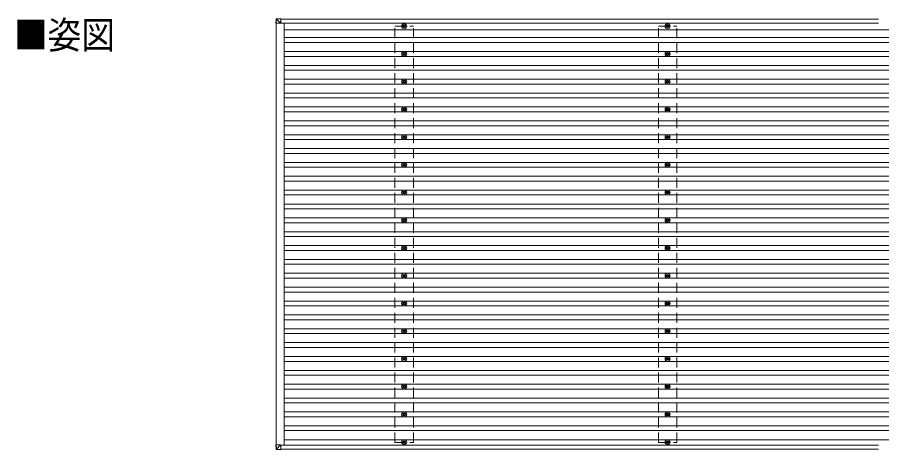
# Model space of a CAD drawing. Units: millimetres at full size, sheet at 1:60; details may follow other scales. Extents: x -16864 to 16864, y -11640 to 11640.
# Drawn here: x -2933 to 3300, y -982 to 2138 of the extents above; entities that cross this region are included whole.
import ezdxf
from ezdxf.enums import TextEntityAlignment as Align

# ---------------------------------------------------------------- set-up
doc = ezdxf.new("R2010")
doc.units = ezdxf.units.MM
doc.header["$LTSCALE"] = 60
doc.linetypes.add('DASHED1', pattern=[1.8, 1.2, -0.6])
for name, color, linetype, lineweight in [('1-1', 2, 'Continuous', 9), ('1-2', 134, 'Continuous', 9), ('1-3', 5, 'Continuous', 5), ('1-4', 2, 'DASHED1', 9), ('1-5', 6, 'Continuous', 9)]:
    doc.layers.add(name, color=color, linetype=linetype, lineweight=lineweight)
doc.layers.add('1-7', color=7, linetype='Continuous')
doc.styles.add('ＭＳ ゴシック', font='')
doc.styles.get('ＭＳ ゴシック').set_extended_font_data('MS Gothic')

msp = doc.modelspace()

# ---------------------------------------------------------------- linework, layer by layer
at = {"layer": '1-1'}
for p, q in [((-1033.71, 2125.43), (3277.85, 2125.43)), ((-1066.18, 2094.94), (-1066.18, -947.27)), ((-1033.73, 2096.43), (3277.85, 2096.43)), ((-1008.38, 2096.43), (-1008.38, -949.57)), ((-1008.38, 2046.93), (10221.23, 2046.93)), ((-1008.38, -909.07), (10221.23, -909.07)), ((-1033.77, -949.57), (3277.85, -949.57)), ((-1031.67, -978.57), (3277.85, -978.57))]:
    msp.add_line(p, q, dxfattribs=at)
at = {"layer": '1-2'}
for p, q in [((-1008.38, 1990.93), (10221.23, 1990.93)), ((-1008.38, 1955.93), (10221.23, 1955.93)), ((-1008.38, 1890.93), (10221.23, 1890.93)), ((-1008.38, 1855.93), (10221.23, 1855.93)), ((-1008.38, 1790.93), (10221.23, 1790.93)), ((-1008.38, 1755.93), (10221.23, 1755.93)), ((-1008.38, 1690.93), (10221.23, 1690.93)), ((-1008.38, 1655.93), (10221.23, 1655.93)), ((-1008.38, 1590.93), (10221.23, 1590.93)), ((-1008.38, 1555.93), (10221.23, 1555.93)), ((-1008.38, 1490.93), (10221.23, 1490.93)), ((-1008.38, 1455.93), (10221.23, 1455.93)), ((-1008.38, 1390.93), (10221.23, 1390.93)), ((-1008.38, 1355.93), (10221.23, 1355.93)), ((-1008.38, 1290.93), (10221.23, 1290.93)), ((-1008.38, 1255.93), (10221.23, 1255.93)), ((-1008.38, 1190.93), (10221.23, 1190.93)), ((-1008.38, 1155.93), (10221.23, 1155.93)), ((-1008.38, 1090.93), (10221.23, 1090.93)), ((-1008.38, 1055.93), (10221.23, 1055.93)), ((-1008.38, 990.93), (10221.23, 990.93)), ((-1008.38, 955.93), (10221.23, 955.93)), ((-1008.38, 890.93), (10221.23, 890.93)), ((-1008.38, 855.93), (10221.23, 855.93)), ((-1008.38, 790.93), (10221.23, 790.93)), ((-1008.38, 755.93), (10221.23, 755.93)), ((-1008.38, 690.93), (10221.23, 690.93)), ((-1008.38, 655.93), (10221.23, 655.93)), ((-1008.38, 590.93), (10221.23, 590.93)), ((-1008.38, 555.93), (10221.23, 555.93)), ((-1008.38, 490.93), (10221.23, 490.93)), ((-1008.38, 455.93), (10221.23, 455.93)), ((-1008.38, 390.93), (10221.23, 390.93)), ((-1008.38, 355.93), (10221.23, 355.93)), ((-1008.38, 290.93), (10221.23, 290.93)), ((-1008.38, 255.93), (10221.23, 255.93)), ((-1008.38, 190.93), (10221.23, 190.93)), ((-1008.38, 155.93), (10221.23, 155.93)), ((-1008.38, 90.93), (10221.23, 90.93)), ((-1008.38, 55.93), (10221.23, 55.93)), ((-1008.38, -9.07), (10221.23, -9.07)), ((-1008.38, -44.07), (10221.23, -44.07)), ((-1008.38, -109.07), (10221.23, -109.07)), ((-1008.38, -144.07), (10221.23, -144.07)), ((-1008.38, -209.07), (10221.23, -209.07)), ((-1008.38, -244.07), (10221.23, -244.07)), ((-1008.38, -309.07), (10221.23, -309.07)), ((-1008.38, -344.07), (10221.23, -344.07)), ((-1008.38, -409.07), (10221.23, -409.07)), ((-1008.38, -444.07), (10221.23, -444.07)), ((-1008.38, -509.07), (10221.23, -509.07)), ((-1008.38, -544.07), (10221.23, -544.07)), ((-1008.38, -609.07), (10221.23, -609.07)), ((-1008.38, -644.07), (10221.23, -644.07)), ((-1008.38, -709.07), (10221.23, -709.07)), ((-1008.38, -744.07), (10221.23, -744.07)), ((-1008.38, -809.07), (10221.23, -809.07)), ((-1008.38, -844.07), (10221.23, -844.07))]:
    msp.add_line(p, q, dxfattribs=at)
at = {"layer": '1-3'}
for p, q in [((-148.76, 2075.18), (-153.18, 2075.18)), ((-148.76, 2075.18), (-153.18, 2075.18)), ((-148.76, 2071.68), (-153.18, 2071.68)), ((-148.76, 2071.68), (-153.18, 2071.68)), ((-144.93, 2083.43), (-144.93, 2079.01)), ((-144.93, 2067.85), (-144.93, 2063.43)), ((-141.43, 2083.43), (-141.43, 2079.01)), ((-141.43, 2067.85), (-141.43, 2063.43)), ((-133.18, 2075.18), (-137.6, 2075.18)), ((-133.18, 2075.18), (-137.6, 2075.18)), ((-133.18, 2071.68), (-137.6, 2071.68)), ((-133.18, 2071.68), (-137.6, 2071.68)), ((1751.24, 2075.18), (1746.82, 2075.18)), ((1751.24, 2075.18), (1746.82, 2075.18)), ((1751.24, 2071.68), (1746.82, 2071.68)), ((1751.24, 2071.68), (1746.82, 2071.68)), ((1755.07, 2083.43), (1755.07, 2079.01)), ((1755.07, 2067.85), (1755.07, 2063.43)), ((1758.57, 2083.43), (1758.57, 2079.01)), ((1758.57, 2067.85), (1758.57, 2063.43)), ((1766.82, 2075.18), (1762.4, 2075.18)), ((1766.82, 2075.18), (1762.4, 2075.18)), ((1766.82, 2071.68), (1762.4, 2071.68)), ((1766.82, 2071.68), (1762.4, 2071.68)), ((-148.76, 1875.18), (-153.18, 1875.18)), ((-148.76, 1871.68), (-153.18, 1871.68)), ((-144.93, 1883.43), (-144.93, 1879.01)), ((-141.43, 1883.43), (-141.43, 1879.01)), ((-133.18, 1875.18), (-137.6, 1875.18)), ((-133.18, 1871.68), (-137.6, 1871.68)), ((1751.24, 1875.18), (1746.82, 1875.18)), ((1751.24, 1871.68), (1746.82, 1871.68)), ((1755.07, 1883.43), (1755.07, 1879.01)), ((1758.57, 1883.43), (1758.57, 1879.01)), ((1766.82, 1875.18), (1762.4, 1875.18)), ((1766.82, 1871.68), (1762.4, 1871.68)), ((-144.93, 1867.85), (-144.93, 1863.43)), ((-141.43, 1867.85), (-141.43, 1863.43)), ((1755.07, 1867.85), (1755.07, 1863.43)), ((1758.57, 1867.85), (1758.57, 1863.43)), ((-144.93, 1683.43), (-144.93, 1679.01)), ((-141.43, 1683.43), (-141.43, 1679.01)), ((1755.07, 1683.43), (1755.07, 1679.01)), ((1758.57, 1683.43), (1758.57, 1679.01)), ((-148.76, 1675.18), (-153.18, 1675.18)), ((-148.76, 1671.68), (-153.18, 1671.68)), ((-144.93, 1667.85), (-144.93, 1663.43)), ((-141.43, 1667.85), (-141.43, 1663.43)), ((-133.18, 1675.18), (-137.6, 1675.18)), ((-133.18, 1671.68), (-137.6, 1671.68)), ((1751.24, 1675.18), (1746.82, 1675.18)), ((1751.24, 1671.68), (1746.82, 1671.68)), ((1755.07, 1667.85), (1755.07, 1663.43)), ((1758.57, 1667.85), (1758.57, 1663.43)), ((1766.82, 1675.18), (1762.4, 1675.18)), ((1766.82, 1671.68), (1762.4, 1671.68)), ((-148.76, 1475.18), (-153.18, 1475.18)), ((-148.76, 1471.68), (-153.18, 1471.68)), ((-144.93, 1483.43), (-144.93, 1479.01)), ((-144.93, 1467.85), (-144.93, 1463.43)), ((-141.43, 1483.43), (-141.43, 1479.01)), ((-141.43, 1467.85), (-141.43, 1463.43)), ((-133.18, 1475.18), (-137.6, 1475.18)), ((-133.18, 1471.68), (-137.6, 1471.68)), ((1751.24, 1475.18), (1746.82, 1475.18)), ((1751.24, 1471.68), (1746.82, 1471.68)), ((1755.07, 1483.43), (1755.07, 1479.01)), ((1755.07, 1467.85), (1755.07, 1463.43)), ((1758.57, 1483.43), (1758.57, 1479.01)), ((1758.57, 1467.85), (1758.57, 1463.43)), ((1766.82, 1475.18), (1762.4, 1475.18)), ((1766.82, 1471.68), (1762.4, 1471.68)), ((-148.76, 1275.18), (-153.18, 1275.18)), ((-148.76, 1271.68), (-153.18, 1271.68)), ((-144.93, 1283.43), (-144.93, 1279.01)), ((-144.93, 1267.85), (-144.93, 1263.43)), ((-141.43, 1283.43), (-141.43, 1279.01)), ((-141.43, 1267.85), (-141.43, 1263.43)), ((-133.18, 1275.18), (-137.6, 1275.18)), ((-133.18, 1271.68), (-137.6, 1271.68)), ((1751.24, 1275.18), (1746.82, 1275.18)), ((1751.24, 1271.68), (1746.82, 1271.68)), ((1755.07, 1283.43), (1755.07, 1279.01)), ((1755.07, 1267.85), (1755.07, 1263.43)), ((1758.57, 1283.43), (1758.57, 1279.01)), ((1758.57, 1267.85), (1758.57, 1263.43)), ((1766.82, 1275.18), (1762.4, 1275.18)), ((1766.82, 1271.68), (1762.4, 1271.68)), ((-148.76, 1075.18), (-153.18, 1075.18)), ((-148.76, 1071.68), (-153.18, 1071.68)), ((-144.93, 1083.43), (-144.93, 1079.01)), ((-144.93, 1067.85), (-144.93, 1063.43)), ((-141.43, 1083.43), (-141.43, 1079.01)), ((-141.43, 1067.85), (-141.43, 1063.43)), ((-133.18, 1075.18), (-137.6, 1075.18)), ((-133.18, 1071.68), (-137.6, 1071.68)), ((1751.24, 1075.18), (1746.82, 1075.18)), ((1751.24, 1071.68), (1746.82, 1071.68)), ((1755.07, 1083.43), (1755.07, 1079.01)), ((1755.07, 1067.85), (1755.07, 1063.43)), ((1758.57, 1083.43), (1758.57, 1079.01)), ((1758.57, 1067.85), (1758.57, 1063.43)), ((1766.82, 1075.18), (1762.4, 1075.18)), ((1766.82, 1071.68), (1762.4, 1071.68)), ((-148.76, 875.18), (-153.18, 875.18)), ((-144.93, 883.43), (-144.93, 879.01)), ((-141.43, 883.43), (-141.43, 879.01)), ((-133.18, 875.18), (-137.6, 875.18)), ((1751.24, 875.18), (1746.82, 875.18)), ((1755.07, 883.43), (1755.07, 879.01)), ((1758.57, 883.43), (1758.57, 879.01)), ((1766.82, 875.18), (1762.4, 875.18)), ((-148.76, 871.68), (-153.18, 871.68)), ((-144.93, 867.85), (-144.93, 863.43)), ((-141.43, 867.85), (-141.43, 863.43)), ((-133.18, 871.68), (-137.6, 871.68)), ((1751.24, 871.68), (1746.82, 871.68)), ((1755.07, 867.85), (1755.07, 863.43)), ((1758.57, 867.85), (1758.57, 863.43)), ((1766.82, 871.68), (1762.4, 871.68)), ((-148.76, 675.18), (-153.18, 675.18)), ((-148.76, 671.68), (-153.18, 671.68)), ((-144.93, 683.43), (-144.93, 679.01)), ((-144.93, 667.85), (-144.93, 663.43)), ((-141.43, 683.43), (-141.43, 679.01)), ((-141.43, 667.85), (-141.43, 663.43)), ((-133.18, 675.18), (-137.6, 675.18)), ((-133.18, 671.68), (-137.6, 671.68)), ((1751.24, 675.18), (1746.82, 675.18)), ((1751.24, 671.68), (1746.82, 671.68)), ((1755.07, 683.43), (1755.07, 679.01)), ((1755.07, 667.85), (1755.07, 663.43)), ((1758.57, 683.43), (1758.57, 679.01)), ((1758.57, 667.85), (1758.57, 663.43)), ((1766.82, 675.18), (1762.4, 675.18)), ((1766.82, 671.68), (1762.4, 671.68)), ((-148.76, 475.18), (-153.18, 475.18)), ((-148.76, 471.68), (-153.18, 471.68)), ((-144.93, 483.43), (-144.93, 479.01)), ((-144.93, 467.85), (-144.93, 463.43)), ((-141.43, 483.43), (-141.43, 479.01)), ((-141.43, 467.85), (-141.43, 463.43)), ((-133.18, 475.18), (-137.6, 475.18)), ((-133.18, 471.68), (-137.6, 471.68)), ((1751.24, 475.18), (1746.82, 475.18)), ((1751.24, 471.68), (1746.82, 471.68)), ((1755.07, 483.43), (1755.07, 479.01)), ((1755.07, 467.85), (1755.07, 463.43)), ((1758.57, 483.43), (1758.57, 479.01)), ((1758.57, 467.85), (1758.57, 463.43)), ((1766.82, 475.18), (1762.4, 475.18)), ((1766.82, 471.68), (1762.4, 471.68)), ((-148.76, 275.18), (-153.18, 275.18)), ((-148.76, 271.68), (-153.18, 271.68)), ((-144.93, 283.43), (-144.93, 279.01)), ((-144.93, 267.85), (-144.93, 263.43)), ((-141.43, 283.43), (-141.43, 279.01)), ((-141.43, 267.85), (-141.43, 263.43)), ((-133.18, 275.18), (-137.6, 275.18)), ((-133.18, 271.68), (-137.6, 271.68)), ((1751.24, 275.18), (1746.82, 275.18)), ((1751.24, 271.68), (1746.82, 271.68)), ((1755.07, 283.43), (1755.07, 279.01)), ((1755.07, 267.85), (1755.07, 263.43)), ((1758.57, 283.43), (1758.57, 279.01)), ((1758.57, 267.85), (1758.57, 263.43)), ((1766.82, 275.18), (1762.4, 275.18)), ((1766.82, 271.68), (1762.4, 271.68)), ((-148.76, 75.18), (-153.18, 75.18)), ((-148.76, 71.68), (-153.18, 71.68)), ((-144.93, 83.43), (-144.93, 79.01)), ((-144.93, 67.85), (-144.93, 63.43)), ((-141.43, 83.43), (-141.43, 79.01)), ((-141.43, 67.85), (-141.43, 63.43)), ((-133.18, 75.18), (-137.6, 75.18)), ((-133.18, 71.68), (-137.6, 71.68)), ((1751.24, 75.18), (1746.82, 75.18)), ((1751.24, 71.68), (1746.82, 71.68)), ((1755.07, 83.43), (1755.07, 79.01)), ((1755.07, 67.85), (1755.07, 63.43)), ((1758.57, 83.43), (1758.57, 79.01)), ((1758.57, 67.85), (1758.57, 63.43)), ((1766.82, 75.18), (1762.4, 75.18)), ((1766.82, 71.68), (1762.4, 71.68)), ((-144.93, -116.57), (-144.93, -120.99)), ((-141.43, -116.57), (-141.43, -120.99)), ((1755.07, -116.57), (1755.07, -120.99)), ((1758.57, -116.57), (1758.57, -120.99)), ((-148.76, -124.82), (-153.18, -124.82)), ((-148.76, -128.32), (-153.18, -128.32)), ((-144.93, -132.15), (-144.93, -136.57)), ((-141.43, -132.15), (-141.43, -136.57)), ((-133.18, -124.82), (-137.6, -124.82)), ((-133.18, -128.32), (-137.6, -128.32)), ((1751.24, -124.82), (1746.82, -124.82)), ((1751.24, -128.32), (1746.82, -128.32)), ((1755.07, -132.15), (1755.07, -136.57)), ((1758.57, -132.15), (1758.57, -136.57)), ((1766.82, -124.82), (1762.4, -124.82)), ((1766.82, -128.32), (1762.4, -128.32)), ((-148.76, -324.82), (-153.18, -324.82)), ((-148.76, -328.32), (-153.18, -328.32)), ((-144.93, -316.57), (-144.93, -320.99)), ((-144.93, -332.15), (-144.93, -336.57)), ((-141.43, -316.57), (-141.43, -320.99)), ((-141.43, -332.15), (-141.43, -336.57)), ((-133.18, -324.82), (-137.6, -324.82)), ((-133.18, -328.32), (-137.6, -328.32)), ((1751.24, -324.82), (1746.82, -324.82)), ((1751.24, -328.32), (1746.82, -328.32)), ((1755.07, -316.57), (1755.07, -320.99)), ((1755.07, -332.15), (1755.07, -336.57)), ((1758.57, -316.57), (1758.57, -320.99)), ((1758.57, -332.15), (1758.57, -336.57)), ((1766.82, -324.82), (1762.4, -324.82)), ((1766.82, -328.32), (1762.4, -328.32)), ((-148.76, -524.82), (-153.18, -524.82)), ((-148.76, -528.32), (-153.18, -528.32)), ((-144.93, -516.57), (-144.93, -520.99)), ((-144.93, -532.15), (-144.93, -536.57)), ((-141.43, -516.57), (-141.43, -520.99)), ((-141.43, -532.15), (-141.43, -536.57)), ((-133.18, -524.82), (-137.6, -524.82)), ((-133.18, -528.32), (-137.6, -528.32)), ((1751.24, -524.82), (1746.82, -524.82)), ((1751.24, -528.32), (1746.82, -528.32)), ((1755.07, -516.57), (1755.07, -520.99)), ((1755.07, -532.15), (1755.07, -536.57)), ((1758.57, -516.57), (1758.57, -520.99)), ((1758.57, -532.15), (1758.57, -536.57)), ((1766.82, -524.82), (1762.4, -524.82)), ((1766.82, -528.32), (1762.4, -528.32)), ((-148.76, -724.82), (-153.18, -724.82)), ((-148.76, -728.32), (-153.18, -728.32)), ((-144.93, -716.57), (-144.93, -720.99)), ((-144.93, -732.15), (-144.93, -736.57)), ((-141.43, -716.57), (-141.43, -720.99)), ((-141.43, -732.15), (-141.43, -736.57)), ((-133.18, -724.82), (-137.6, -724.82)), ((-133.18, -728.32), (-137.6, -728.32)), ((1751.24, -724.82), (1746.82, -724.82)), ((1751.24, -728.32), (1746.82, -728.32)), ((1755.07, -716.57), (1755.07, -720.99)), ((1755.07, -732.15), (1755.07, -736.57)), ((1758.57, -716.57), (1758.57, -720.99)), ((1758.57, -732.15), (1758.57, -736.57)), ((1766.82, -724.82), (1762.4, -724.82)), ((1766.82, -728.32), (1762.4, -728.32)), ((-148.76, -924.82), (-153.18, -924.82)), ((-148.76, -928.32), (-153.18, -928.32)), ((-144.93, -916.57), (-144.93, -920.99)), ((-144.93, -932.15), (-144.93, -936.57)), ((-141.43, -916.57), (-141.43, -920.99)), ((-141.43, -932.15), (-141.43, -936.57)), ((-133.18, -924.82), (-137.6, -924.82)), ((-133.18, -928.32), (-137.6, -928.32)), ((1751.24, -924.82), (1746.82, -924.82)), ((1751.24, -928.32), (1746.82, -928.32)), ((1755.07, -916.57), (1755.07, -920.99)), ((1755.07, -932.15), (1755.07, -936.57)), ((1758.57, -916.57), (1758.57, -920.99)), ((1758.57, -932.15), (1758.57, -936.57)), ((1766.82, -924.82), (1762.4, -924.82)), ((1766.82, -928.32), (1762.4, -928.32))]:
    msp.add_line(p, q, dxfattribs=at)
for centre, radius in [((-143.18, 2073.43), 18.25), ((-143.18, 2073.43), 18.25), ((-143.18, 2073.43), 10.15), ((-143.18, 2073.43), 10.15), ((-143.18, 2073.43), 5.85), ((-143.18, 2073.43), 5.85), ((-143.18, 2073.43), 5.25), ((-143.18, 2073.43), 5.25), ((1756.82, 2073.43), 18.25), ((1756.82, 2073.43), 18.25), ((1756.82, 2073.43), 10.15), ((1756.82, 2073.43), 10.15), ((1756.82, 2073.43), 5.85), ((1756.82, 2073.43), 5.85), ((1756.82, 2073.43), 5.25), ((1756.82, 2073.43), 5.25), ((-143.18, 1873.43), 18.25), ((-143.18, 1873.43), 10.15), ((-143.18, 1873.43), 5.85), ((-143.18, 1873.43), 5.25), ((1756.82, 1873.43), 18.25), ((1756.82, 1873.43), 10.15), ((1756.82, 1873.43), 5.85), ((1756.82, 1873.43), 5.25), ((-143.18, 1673.43), 18.25), ((-143.18, 1673.43), 10.15), ((1756.82, 1673.43), 18.25), ((1756.82, 1673.43), 10.15), ((-143.18, 1673.43), 5.85), ((-143.18, 1673.43), 5.25), ((1756.82, 1673.43), 5.85), ((1756.82, 1673.43), 5.25), ((-143.18, 1473.43), 18.25), ((-143.18, 1473.43), 10.15), ((-143.18, 1473.43), 5.85), ((-143.18, 1473.43), 5.25), ((1756.82, 1473.43), 18.25), ((1756.82, 1473.43), 10.15), ((1756.82, 1473.43), 5.85), ((1756.82, 1473.43), 5.25), ((-143.18, 1273.43), 18.25), ((-143.18, 1273.43), 10.15), ((-143.18, 1273.43), 5.85), ((-143.18, 1273.43), 5.25), ((1756.82, 1273.43), 18.25), ((1756.82, 1273.43), 10.15), ((1756.82, 1273.43), 5.85), ((1756.82, 1273.43), 5.25), ((-143.18, 1073.43), 18.25), ((-143.18, 1073.43), 10.15), ((-143.18, 1073.43), 5.85), ((-143.18, 1073.43), 5.25), ((1756.82, 1073.43), 18.25), ((1756.82, 1073.43), 10.15), ((1756.82, 1073.43), 5.85), ((1756.82, 1073.43), 5.25), ((-143.18, 873.43), 18.25), ((-143.18, 873.43), 10.15), ((-143.18, 873.43), 5.85), ((-143.18, 873.43), 5.25), ((1756.82, 873.43), 18.25), ((1756.82, 873.43), 10.15), ((1756.82, 873.43), 5.85), ((1756.82, 873.43), 5.25), ((-143.18, 673.43), 18.25), ((1756.82, 673.43), 18.25), ((-143.18, 673.43), 10.15), ((-143.18, 673.43), 5.85), ((-143.18, 673.43), 5.25), ((1756.82, 673.43), 10.15), ((1756.82, 673.43), 5.85), ((1756.82, 673.43), 5.25), ((-143.18, 473.43), 18.25), ((-143.18, 473.43), 10.15), ((-143.18, 473.43), 5.85), ((-143.18, 473.43), 5.25), ((1756.82, 473.43), 18.25), ((1756.82, 473.43), 10.15), ((1756.82, 473.43), 5.85), ((1756.82, 473.43), 5.25), ((-143.18, 273.43), 18.25), ((-143.18, 273.43), 10.15), ((-143.18, 273.43), 5.85), ((-143.18, 273.43), 5.25), ((1756.82, 273.43), 18.25), ((1756.82, 273.43), 10.15), ((1756.82, 273.43), 5.85), ((1756.82, 273.43), 5.25), ((-143.18, 73.43), 18.25), ((-143.18, 73.43), 10.15), ((-143.18, 73.43), 5.85), ((-143.18, 73.43), 5.25), ((1756.82, 73.43), 18.25), ((1756.82, 73.43), 10.15), ((1756.82, 73.43), 5.85), ((1756.82, 73.43), 5.25), ((-143.18, -126.57), 18.25), ((-143.18, -126.57), 10.15), ((-143.18, -126.57), 5.85), ((-143.18, -126.57), 5.25), ((1756.82, -126.57), 18.25), ((1756.82, -126.57), 10.15), ((1756.82, -126.57), 5.85), ((1756.82, -126.57), 5.25), ((-143.18, -326.57), 18.25), ((1756.82, -326.57), 18.25), ((-143.18, -326.57), 10.15), ((-143.18, -326.57), 5.85), ((-143.18, -326.57), 5.25), ((1756.82, -326.57), 10.15), ((1756.82, -326.57), 5.85), ((1756.82, -326.57), 5.25), ((-143.18, -526.57), 18.25), ((-143.18, -526.57), 10.15), ((-143.18, -526.57), 5.85), ((-143.18, -526.57), 5.25), ((1756.82, -526.57), 18.25), ((1756.82, -526.57), 10.15), ((1756.82, -526.57), 5.85), ((1756.82, -526.57), 5.25), ((-143.18, -726.57), 18.25), ((-143.18, -726.57), 10.15), ((-143.18, -726.57), 5.85), ((-143.18, -726.57), 5.25), ((1756.82, -726.57), 18.25), ((1756.82, -726.57), 10.15), ((1756.82, -726.57), 5.85), ((1756.82, -726.57), 5.25), ((-143.18, -926.57), 18.25), ((-143.18, -926.57), 10.15), ((-143.18, -926.57), 5.85), ((-143.18, -926.57), 5.25), ((1756.82, -926.57), 18.25), ((1756.82, -926.57), 10.15), ((1756.82, -926.57), 5.85), ((1756.82, -926.57), 5.25)]:
    msp.add_circle(centre, radius, dxfattribs=at)
at = {"layer": '1-4'}
for p, q in [((-210.18, 2073.43), (-76.18, 2073.43)), ((-210.18, -929.32), (-210.18, 2073.43)), ((-76.18, -929.32), (-76.18, 2073.43)), ((1689.82, 2073.43), (1823.82, 2073.43)), ((1689.82, -929.32), (1689.82, 2073.43)), ((1823.82, -929.32), (1823.82, 2073.43)), ((-210.18, -929.32), (-76.18, -929.32)), ((1689.82, -929.32), (1823.82, -929.32))]:
    msp.add_line(p, q, dxfattribs=at)
at = {"layer": '1-5'}
for p, q in [((-1068.01, 2094.94), (-1066.14, 2125.5)), ((-1064.28, 2125.38), (-1066.14, 2094.94)), ((-1064.27, 2127.38), (-1033.72, 2129.24)), ((-1033.74, 2127.35), (-1064.23, 2125.48)), ((-1033.77, 2094.94), (-1064.18, 2125.39)), ((-1033.74, 2127.35), (-1033.77, 2094.94)), ((-1033.73, 2094.97), (-1033.71, 2126.27)), ((-1031.65, 2129.24), (-1033.72, 2129.24)), ((-1033.71, 2126.62), (-1031.68, 2126.74)), ((-1031.67, 2126.28), (-1033.71, 2126.15)), ((-1033.71, 2125.94), (-1031.63, 2125.94)), ((-1033.7, 2126.74), (-1031.68, 2126.74)), ((-1031.67, 2125.94), (-1031.67, 2126.28)), ((-1031.64, 2128.31), (-1031.63, 2125.94)), ((-1066.14, 2094.94), (-1068.01, 2094.94)), ((-1066.14, 2094.94), (-1033.77, 2094.94)), ((-1068.01, -947.27), (-1066.14, -977.83)), ((-1066.14, -947.27), (-1068.01, -947.27)), ((-1066.14, -947.27), (-1033.77, -947.27)), ((-1064.28, -977.71), (-1066.14, -947.27)), ((-1064.27, -979.7), (-1033.72, -981.57)), ((-1033.74, -979.67), (-1064.23, -977.81)), ((-1033.77, -947.27), (-1064.18, -977.71)), ((-1033.74, -979.67), (-1033.77, -947.27)), ((-1033.73, -947.3), (-1033.71, -978.6)), ((-1031.65, -981.57), (-1033.72, -981.57)), ((-1033.71, -978.27), (-1031.63, -978.27)), ((-1031.67, -978.6), (-1033.71, -978.48)), ((-1033.71, -978.95), (-1031.68, -979.07)), ((-1033.7, -979.07), (-1031.68, -979.07)), ((-1031.67, -978.27), (-1031.67, -978.6)), ((-1031.64, -980.64), (-1031.63, -978.27))]:
    msp.add_line(p, q, dxfattribs=at)
for centre, radius, start, end in [((-1064.15, 2125.38), 2, 93.50293, 176.50293), ((-1058.15, 2233.15), 107.95, 265.75452, 266.7454), ((-1056.76, 2126.34), 7.58, 172.1116, 187.2478), ((-1064.15, -977.71), 2, 183.49707, 266.49707), ((-1058.15, -1085.48), 107.95, 93.2546, 94.24548), ((-1056.76, -978.66), 7.58, 172.7522, 187.8884)]:
    msp.add_arc(centre, radius, start, end, dxfattribs=at)
for centre, major_axis, ratio, start_param, end_param in [((-1064.15, 2125.38), (-0.12, 2), 0.038822, 6.2823106, 7.8008448), ((-1033.72, 2127.24), (0, 2), 0.014285, 0, 1.5185342), ((-1033.7, 2126.24), (0, 0.501), 0.014285, 0, 1.5185342), ((-1031.68, 2126.24), (0, 0.501), 0.014308, 4.778368, 6.283186), ((-1031.65, 2128.24), (0, 1), 0.014308, 4.778368, 6.283186), ((-1064.15, -977.71), (-0.12, -2), 0.038822, 4.7655258, 6.28406), ((-1033.72, -979.57), (0, -2), 0.014285, 4.7646511, 6.2831853), ((-1033.7, -978.57), (0, -0.501), 0.014285, 4.7646511, 6.2831853), ((-1031.68, -978.57), (0, -0.501), 0.014308, 6.2831846, 7.7880026), ((-1031.65, -980.57), (0, -1), 0.014308, 6.2831846, 7.7880026)]:
    msp.add_ellipse(centre, major_axis=major_axis, ratio=ratio, start_param=start_param, end_param=end_param, dxfattribs=at)

# ---------------------------------------------------------------- texts
at = {"layer": '1-7', "style": 'ＭＳ ゴシック', "width": 0.9}
msp.add_text('■姿図', height=197.9, dxfattribs=at).set_placement((-2957.25, 1851.79), align=Align.BOTTOM_LEFT)

doc.saveas('drawing.dxf')
